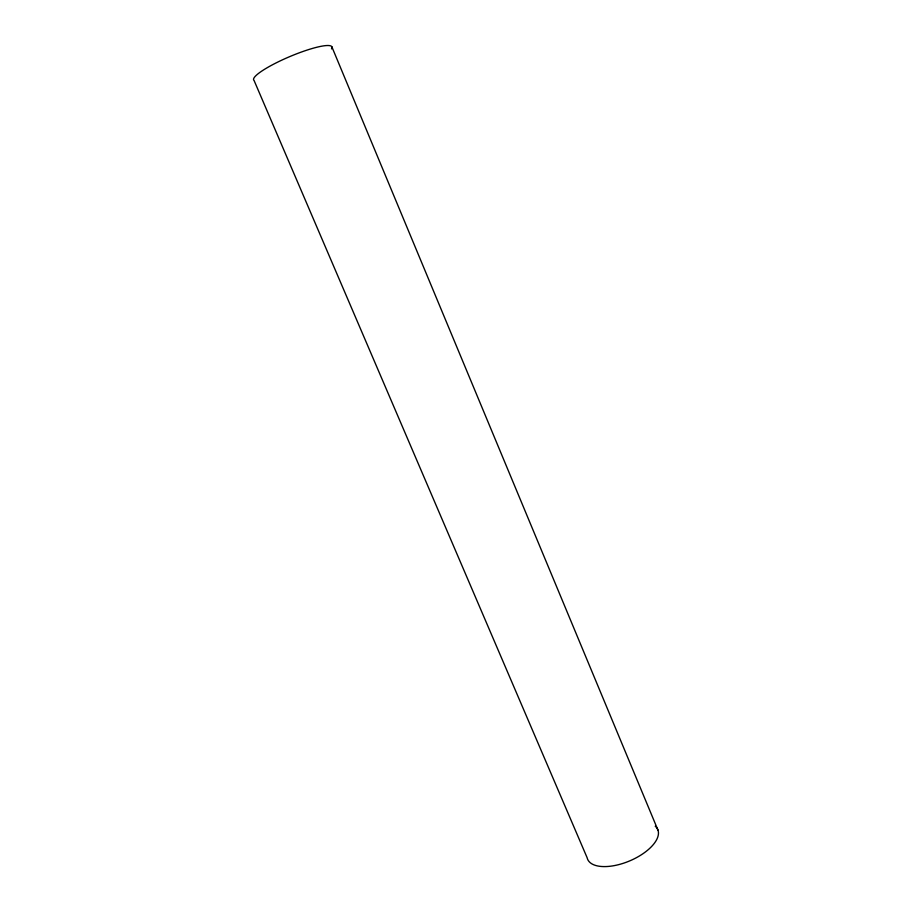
<?xml version="1.0" encoding="UTF-8"?>
<svg xmlns="http://www.w3.org/2000/svg" width="912" height="912" viewBox="0 0 912 912"><rect width="100%" height="100%" fill="white"/><g stroke="black" fill="none" stroke-linecap="round" stroke-linejoin="round"><path stroke-width="1.37" d="M331.808 46.694L657.962 830.114M331.501 48.906A42.476 7.433 -22.9 0 0 292.672 55.393A42.476 7.433 -22.9 0 0 254.072 80.484L587.134 857.736A38.076 17.898 -22.9 0 0 632.13 859.822A38.076 17.898 -22.9 0 0 655.249 826.226"/></g></svg>
